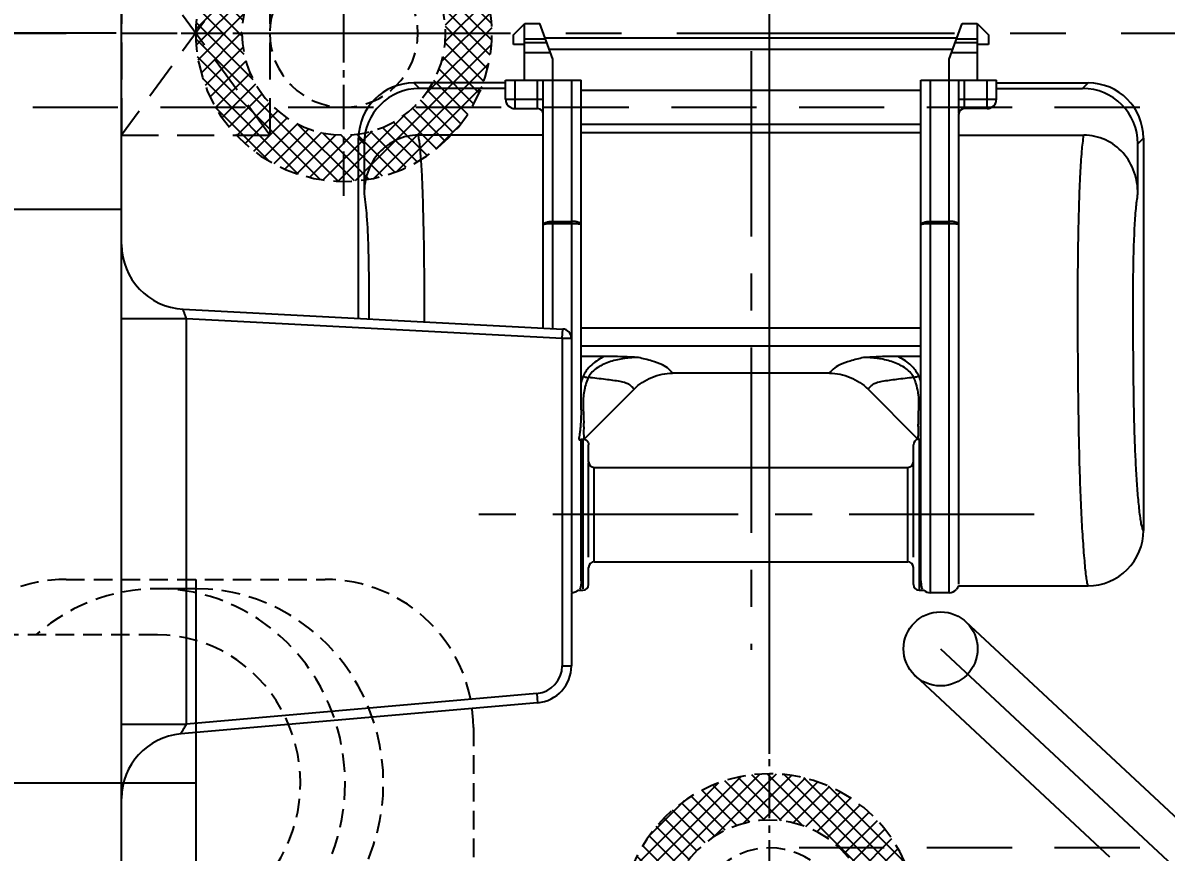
# Model space of a CAD drawing. Header units: millimetres. Extents: x 25970 to 27273, y -22508 to -21586.
# Drawn here: x 26933.6 to 26995.4, y -21785 to -21740.2 of the extents above; entities that cross this region are included whole.
import ezdxf

# ---------------------------------------------------------------- set-up
doc = ezdxf.new("R2010")
doc.units = ezdxf.units.MM
doc.header["$LTSCALE"] = 8
for name, pattern in [('ACAD_ISO08W100', [36, 24, -3, 6, -3]), ('CENTER', [2, 1.25, -0.25, 0.25, -0.25]), ('CENTER2', [1.125, 0.75, -0.125, 0.125, -0.125]), ('HIDDEN', [0.375, 0.25, -0.125]), ('HIDDEN2', [0.1875, 0.125, -0.0625])]:
    doc.linetypes.add(name, pattern=pattern)
doc.layers.get('DEFPOINTS').update_dxf_attribs({"color": 6})
for name, color, linetype in [('Cav-cor', 30, 'Continuous'), ('CL', 1, 'Continuous'), ('PIN', 5, 'Continuous'), ('WT', 4, 'Continuous')]:
    doc.layers.add(name, color=color, linetype=linetype)
doc.layers.add('dim', color=3, linetype='Continuous', lineweight=15)
doc.styles.get("Standard").update_dxf_attribs({"font": 'txt.shx', "width": 0.8, "bigfont": 'chineset.shx'})
doc.dimstyles.new('ISO-25', dxfattribs={"dimtxt": 5, "dimasz": 4, "dimexe": 0.3, "dimexo": 0.3, "dimtad": 0, "dimzin": 1, "dimdsep": 46, "dimtxsty": 'Standard', "dimcen": 0, "dimclrd": 3, "dimclre": 3, "dimclrt": 3, "dimazin": 0, "dimtfac": 1, "dimtofl": 0, "dimtmove": 0, "dimatfit": 0, "dimfxl": 0, "dimarcsym": 0})

# ---------------------------------------------------------------- blocks, each defined once
blk = doc.blocks.new('20160817.185342')
at = {"layer": 'CL', "linetype": 'ACAD_ISO08W100', "ltscale": 0.5}
for p, q in [((0, -11), (0, 11)), ((0, 0), (40.155, 0))]:
    blk.add_line(p, q, dxfattribs=at)
at = {"layer": 'PIN'}
for p, q in [((0, 10.5), (2.071, 10.5)), ((20.729, 8), (38.085, 8)), ((20.729, -8), (38.085, -8)), ((0, -10.5), (2.071, -10.5))]:
    blk.add_line(p, q, dxfattribs=at)
at = {"layer": 'PIN', "linetype": 'HIDDEN2'}
for p, q in [((2.071, 8), (20.729, 8)), ((2.071, -8), (20.729, -8))]:
    blk.add_line(p, q, dxfattribs=at)
at = {"layer": 'PIN'}
blk.add_circle((40.155, 0), 2, dxfattribs=at)
at = {"layer": 'PIN', "linetype": 'HIDDEN2'}
for centre, major_axis, start_param, end_param in [((2.071, 0), (0, 10.5), 5.578638, 10.129325), ((0, 0), (0.004, -10.5), 3.141236, 6.282829), ((2.071, 0), (0, 8), 0, 3.141593)]:
    blk.add_ellipse(centre, major_axis=major_axis, ratio=0.965926, start_param=start_param, end_param=end_param, dxfattribs=at)
at = {"layer": 'PIN'}
for centre, major_axis, ratio, start_param, end_param in [((20.729, 0), (-8.282, 0), 0.965926, 4.712389, 7.853982), ((38.085, 0), (0, 8), 0.965926, 0, 3.141593), ((38.085, 0), (-8, 0), 1, 1.570796, 4.712389)]:
    blk.add_ellipse(centre, major_axis=major_axis, ratio=ratio, start_param=start_param, end_param=end_param, dxfattribs=at)
blk = doc.blocks.new('20150513.114820')
at = {"layer": 'WT', "linetype": 'Continuous'}
h = blk.add_hatch(dxfattribs=at)
h.set_pattern_fill('ANSI37', color=125, scale=5, angle=270, style=0)
h.set_pattern_definition([(315, (23425.0146, -23957.4168), (0.441941738, 0.441941738), []), (45, (23425.0146, -23957.4168), (-0.441941738, 0.441941738), [])])
h.paths.add_polyline_path([(8, 0), (5.5, 0, 1), (-5.5, 0), (-8, 0, -1)])
h.paths.add_polyline_path([(-8, 0), (-5.5, 0, 0.414214), (0, -5.5, 0.414214), (5.5, 0), (8, 0, -0.414214), (0, -8, -0.414214)])
at = {"layer": 'WT', "color": 125, "linetype": 'CENTER2', "ltscale": 0.4}
for p, q in [((0, 8.788), (0, -8.788)), ((8.788, 0), (-8.788, 0))]:
    blk.add_line(p, q, dxfattribs=at)
at = {"layer": 'WT', "color": 125, "linetype": 'HIDDEN2'}
for radius in [8, 5.5, 4]:
    blk.add_circle((0, 0), radius, dxfattribs=at)
blk = doc.blocks.new('*D27308')
at = {"layer": 'DEFPOINTS', "color": 0}
for p in [(26901.699, -21740.733), (26938.984, -21740.733), (26949.984, -21975.733)]:
    blk.add_point(p, dxfattribs=at)
at = {"layer": 'dim', "color": 3, "lineweight": -2}
for p, q in [((26938.684, -21740.733), (26901.399, -21740.733)), ((26901.699, -21744.733), (26901.699, -21848.274)), ((26901.699, -21971.733), (26901.699, -21868.191)), ((26949.684, -21975.733), (26901.399, -21975.733))]:
    blk.add_line(p, q, dxfattribs=at)
at = {"layer": 'dim', "color": 3}
for points in [[(26902.366, -21744.733), (26901.032, -21744.733), (26901.699, -21740.733)], [(26901.032, -21971.733), (26902.366, -21971.733), (26901.699, -21975.733)]]:
    blk.add_solid(points, dxfattribs=at)
at = {"layer": 'dim', "color": 3, "insert": (26901.699, -21858.233), "char_height": 5, "attachment_point": 5, "rotation": 90}
blk.add_mtext('235.00', dxfattribs=at)
blk = doc.blocks.new('20150513.114825')
at = {"layer": 'WT', "color": 125, "linetype": 'HIDDEN'}
for p, q in [((-5.5, 8), (5.5, 8)), ((5.5, 8), (-5.5, 0)), ((-5.5, 8), (5.5, 0)), ((-5.5, 0), (-5.5, 8)), ((5.5, 0), (5.5, 8)), ((-5.5, 0), (5.5, 0))]:
    blk.add_line(p, q, dxfattribs=at)
blk = doc.blocks.new('*D27310')
at = {"layer": 'DEFPOINTS', "color": 0}
for p in [(26950.984, -21707.484), (26938.984, -21726.733), (26950.984, -21740.733)]:
    blk.add_point(p, dxfattribs=at)
at = {"layer": 'dim', "color": 3, "lineweight": -2}
for p, q in [((26938.984, -21726.433), (26938.984, -21707.184)), ((26950.984, -21740.433), (26950.984, -21707.184)), ((26934.984, -21707.484), (26930.984, -21707.484)), ((26954.984, -21707.484), (26958.984, -21707.484))]:
    blk.add_line(p, q, dxfattribs=at)
at = {"layer": 'dim', "color": 3}
for points in [[(26934.984, -21708.151), (26934.984, -21706.818), (26938.984, -21707.484)], [(26954.984, -21706.818), (26954.984, -21708.151), (26950.984, -21707.484)]]:
    blk.add_solid(points, dxfattribs=at)
at = {"layer": 'dim', "color": 3, "insert": (26966.276, -21707.484), "char_height": 5, "attachment_point": 5}
blk.add_mtext('12.00', dxfattribs=at)
blk = doc.blocks.new('*D27311')
at = {"layer": 'DEFPOINTS', "color": 0}
for p in [(26938.984, -21697.856), (26938.984, -21746.233), (26973.984, -21779.944)]:
    blk.add_point(p, dxfattribs=at)
at = {"layer": 'dim', "color": 3, "lineweight": -2}
for p, q in [((26938.984, -21745.933), (26938.984, -21697.556)), ((26942.984, -21697.856), (26948.526, -21697.856)), ((26969.984, -21697.856), (26964.442, -21697.856)), ((26973.984, -21779.644), (26973.984, -21697.556))]:
    blk.add_line(p, q, dxfattribs=at)
at = {"layer": 'dim', "color": 3}
for points in [[(26942.984, -21697.189), (26942.984, -21698.523), (26938.984, -21697.856)], [(26969.984, -21698.523), (26969.984, -21697.189), (26973.984, -21697.856)]]:
    blk.add_solid(points, dxfattribs=at)
at = {"layer": 'dim', "color": 3, "insert": (26956.484, -21697.856), "char_height": 5, "attachment_point": 5}
blk.add_mtext('35.00', dxfattribs=at)

msp = doc.modelspace()

# ---------------------------------------------------------------- linework, layer by layer
msp.add_line((26903.797, -21750.233), (26938.984, -21750.233))
at = {"linetype": 'HIDDEN2'}
msp.add_lwpolyline([(26949.984, -21810.233), (26935.984, -21810.233, -0.414214), (26927.984, -21802.233), (26927.984, -21778.233, -0.414214), (26935.984, -21770.233), (26949.984, -21770.233, -0.414214), (26957.984, -21778.233), (26957.984, -21802.233, -0.414214)], format="xyb", close=True, dxfattribs=at)
at = {"layer": 'Cav-cor', "color": 241}
for p, q in [((26938.984, -21964.733), (26938.984, -21726.733)), ((26960.152, -21740.825), (26960.764, -21740.213)), ((26960.744, -21743.273), (26960.744, -21740.233)), ((26960.764, -21740.213), (26961.58, -21740.213)), ((26962.274, -21742.14), (26961.58, -21740.213)), ((26983.694, -21742.14), (26984.388, -21740.213)), ((26984.388, -21740.213), (26985.204, -21740.213)), ((26985.204, -21740.213), (26985.816, -21740.825)), ((26985.224, -21743.273), (26985.224, -21740.213)), ((26960.152, -21741.335), (26960.152, -21740.825)), ((26960.744, -21741.029), (26961.874, -21741.029)), ((26961.854, -21740.974), (26984.114, -21740.974)), ((26984.094, -21741.029), (26985.224, -21741.029)), ((26985.816, -21740.825), (26985.816, -21741.335)), ((26960.744, -21741.335), (26960.152, -21741.335)), ((26960.744, -21741.233), (26961.948, -21741.233)), ((26983.884, -21741.612), (26962.084, -21741.612)), ((26984.021, -21741.233), (26985.224, -21741.233)), ((26985.816, -21741.335), (26985.224, -21741.335)), ((26962.149, -21741.793), (26960.744, -21741.793)), ((26962.274, -21756.68), (26962.274, -21742.14)), ((26983.694, -21770.957), (26983.694, -21742.14)), ((26985.224, -21741.793), (26983.819, -21741.793)), ((26954.773, -21743.416), (26955.074, -21743.717)), ((26959.724, -21743.416), (26954.773, -21743.416)), ((26959.724, -21744.293), (26959.724, -21743.273)), ((26959.724, -21743.273), (26963.804, -21743.273)), ((26960.234, -21744.803), (26960.234, -21743.273)), ((26961.458, -21744.778), (26961.458, -21743.273)), ((26961.764, -21745.069), (26961.764, -21743.273)), ((26963.294, -21743.273), (26963.284, -21770.914)), ((26963.804, -21761.08), (26963.804, -21743.273)), ((26982.164, -21761.936), (26982.164, -21743.273)), ((26982.164, -21743.273), (26986.244, -21743.273)), ((26982.674, -21770.957), (26982.674, -21743.273)), ((26984.204, -21745.069), (26984.204, -21743.273)), ((26984.51, -21744.778), (26984.51, -21743.273)), ((26985.734, -21744.803), (26985.734, -21743.273)), ((26986.244, -21744.293), (26986.244, -21743.273)), ((26986.244, -21743.416), (26991.196, -21743.416)), ((26990.895, -21743.717), (26991.196, -21743.416)), ((26959.724, -21743.717), (26955.074, -21743.717)), ((26982.164, -21743.832), (26963.804, -21743.832)), ((26986.244, -21743.717), (26990.895, -21743.717)), ((26959.724, -21744.293), (26961.764, -21744.293)), ((26960.234, -21744.803), (26961.458, -21744.803)), ((26984.204, -21744.293), (26986.244, -21744.293)), ((26985.734, -21744.803), (26984.51, -21744.803)), ((26961.764, -21756.653), (26961.764, -21745.109)), ((26984.204, -21770.496), (26984.204, -21745.109)), ((26982.164, -21745.654), (26963.804, -21745.654)), ((26951.784, -21756.13), (26951.784, -21746.405)), ((26951.784, -21746.405), (26952.085, -21746.706)), ((26952.085, -21746.706), (26952.085, -21749.408)), ((26961.764, -21746.237), (26955.002, -21746.237)), ((26982.164, -21746.107), (26963.804, -21746.107)), ((26984.204, -21746.237), (26990.966, -21746.237)), ((26993.883, -21746.706), (26994.184, -21746.405)), ((26993.883, -21749.408), (26993.883, -21746.706)), ((26994.184, -21746.405), (26994.184, -21767.587)), ((26962.274, -21750.896), (26963.294, -21750.896)), ((26962.274, -21751.005), (26963.294, -21751.005)), ((26982.674, -21750.896), (26983.694, -21750.896)), ((26982.674, -21751.005), (26983.694, -21751.005)), ((26942.301, -21755.633), (26962.81, -21756.708)), ((26938.984, -21756.143), (26942.484, -21756.143)), ((26942.484, -21778.05), (26942.484, -21756.143)), ((26942.484, -21756.143), (26962.784, -21757.207)), ((26962.784, -21757.207), (26962.81, -21756.708)), ((26962.784, -21757.207), (26962.784, -21774.9)), ((26962.784, -21757.207), (26963.284, -21757.207)), ((26982.164, -21756.669), (26963.804, -21756.669)), ((26982.164, -21757.63), (26963.804, -21757.63)), ((26965.076, -21758.186), (26963.804, -21758.186)), ((26982.164, -21758.186), (26980.891, -21758.186)), ((26977.217, -21759.098), (26968.751, -21759.098)), ((26963.964, -21762.658), (26966.663, -21759.959)), ((26982.004, -21762.658), (26979.305, -21759.959)), ((26963.847, -21762.662), (26963.906, -21762.656)), ((26963.906, -21762.656), (26963.906, -21770.745)), ((26982.012, -21762.666), (26982.021, -21762.509)), ((26982.062, -21762.656), (26982.062, -21770.752)), ((26982.062, -21762.656), (26982.109, -21762.661)), ((26982.109, -21762.661), (26982.166, -21762.667)), ((26982.164, -21770.314), (26982.164, -21762.677)), ((26982.166, -21762.667), (26982.166, -21762.4)), ((26963.804, -21770.314), (26963.804, -21762.784)), ((26964.212, -21763.877), (26964.212, -21762.958)), ((26981.756, -21763.877), (26981.756, -21762.959)), ((26964.212, -21769.039), (26964.212, -21763.94)), ((26981.756, -21769.039), (26981.756, -21763.94)), ((26964.518, -21769.283), (26964.518, -21764.183)), ((26964.518, -21764.183), (26981.45, -21764.183)), ((26981.45, -21769.283), (26981.45, -21764.183)), ((26964.518, -21769.283), (26981.45, -21769.283)), ((26964.212, -21770.507), (26964.212, -21769.589)), ((26981.756, -21770.507), (26981.756, -21769.589)), ((26984.187, -21770.576), (26991.196, -21770.576)), ((26963.284, -21770.957), (26963.284, -21774.9)), ((26963.648, -21770.813), (26963.906, -21770.813)), ((26982.062, -21770.813), (26982.32, -21770.813)), ((26983.694, -21770.957), (26982.674, -21770.957)), ((26998.252, -21785.249), (26984.587, -21772.519)), ((26983.224, -21773.983), (26997.984, -21787.733)), ((26962.784, -21774.9), (26963.284, -21774.9)), ((26992.366, -21785.233), (26981.861, -21775.446)), ((26961.458, -21776.892), (26942.179, -21778.579)), ((26961.415, -21776.394), (26942.484, -21778.05)), ((26961.415, -21776.394), (26961.458, -21776.892)), ((26938.984, -21778.05), (26942.484, -21778.05))]:
    msp.add_line(p, q, dxfattribs=at)
msp.add_circle((26983.224, -21773.983), 2, dxfattribs=at)
for centre, radius, start, end in [((26960.234, -21744.293), 0.51, 180, 270), ((26961.458, -21745.109), 0.306, 0, 90), ((26984.51, -21745.109), 0.306, 90, 180), ((26985.734, -21744.293), 0.51, 270, 0), ((26942.484, -21752.138), 3.5, 180, 267), ((26962.784, -21757.207), 0.5, 0, 87), ((26980.651, -21759.837), 1.513, 22.37659, 32.27236), ((26979.042, -21760.58), 3.005, 17.58693, 24.68996), ((26956.016, -21761.895), 7.93, 359.2839, 0.71387), ((26877.498, -21762.381), 104.668, 359.98956, 0.16597), ((26970.433, -21763.777), 6.842, 170.23334, 170.73215), ((26963.349, -21757.932), 4.756, 275.52658, 276.01605), ((26982.062, -21762.959), 0.306, 100.88032, 180), ((26977.767, -21762.267), 4.261, 356.74711, 358.01814), ((26964.518, -21763.877), 0.306, 180, 270), ((26981.45, -21763.877), 0.306, 270, 0), ((26991.198, -21767.59), 2.986, 269.95244, 0.05092), ((26964.518, -21769.589), 0.306, 90, 180), ((26981.45, -21769.589), 0.306, 0, 90), ((26963.906, -21770.507), 0.306, 270, 0), ((26982.062, -21770.507), 0.306, 180, 270), ((26983.693, -21770.449), 0.508, 270.05321, 320.20803), ((26982.675, -21770.45), 0.507, 225.64961, 269.96339), ((26961.284, -21774.9), 1.5, 275, 0), ((26961.284, -21774.9), 2, 275, 0), ((26942.484, -21782.066), 3.5, 95, 180)]:
    msp.add_arc(centre, radius, start, end, dxfattribs=at)
for centre, major_axis, start_param, end_param in [((26954.796, -21746.428), (2.137, -2.137), 2.359993, 3.923193), ((26991.173, -21746.428), (2.137, 2.137), -0.7816, 0.7816), ((26955.097, -21746.729), (2.137, -2.137), 2.359993, 3.923193), ((26990.872, -21746.729), (2.137, 2.137), -0.7816, 0.7816)]:
    msp.add_ellipse(centre, major_axis=major_axis, ratio=0.992433, start_param=start_param, end_param=end_param, dxfattribs=at)
for points, knots in [([(26955.002, -21746.237), (26954.605, -21746.237), (26953.8, -21746.411), (26952.821, -21747.148), (26952.211, -21748.207), (26952.085, -21749.011), (26952.085, -21749.408)], [0, 0, 0, 0, 0.249778, 0.499593, 0.749639, 1, 1, 1, 1]), ([(26955.002, -21746.237), (26955.039, -21746.458), (26955.102, -21746.977), (26955.17, -21747.871), (26955.224, -21748.983), (26955.283, -21750.787), (26955.325, -21753.253), (26955.331, -21755.28), (26955.329, -21756.316)], [0, 0, 0, 0, 0.066506, 0.155277, 0.266755, 0.397439, 0.691926, 1, 1, 1, 1]), ([(26991.196, -21770.576), (26991.186, -21770.557), (26991.168, -21770.505), (26991.135, -21770.358), (26991.096, -21770.095), (26991.051, -21769.697), (26991.005, -21769.199), (26990.958, -21768.619), (26990.912, -21767.972), (26990.868, -21767.269), (26990.813, -21766.236), (26990.758, -21764.843), (26990.712, -21763.075), (26990.678, -21761.218), (26990.657, -21759.314), (26990.642, -21757.39), (26990.635, -21754.83), (26990.654, -21752.318), (26990.71, -21749.935), (26990.767, -21748.421), (26990.842, -21747.213), (26990.919, -21746.522), (26990.966, -21746.237)], [0, 0, 0, 0, 0.00264, 0.006634, 0.018569, 0.035285, 0.056048, 0.08013, 0.106901, 0.135871, 0.166812, 0.234173, 0.307543, 0.38441, 0.462837, 0.541868, 0.621192, 0.777993, 0.850991, 0.914548, 0.964479, 1, 1, 1, 1]), ([(26993.883, -21749.408), (26993.883, -21749.011), (26993.757, -21748.207), (26993.147, -21747.148), (26992.168, -21746.412), (26991.363, -21746.237), (26990.966, -21746.237)], [0, 0, 0, 0, 0.250361, 0.500408, 0.750221, 1, 1, 1, 1]), ([(26952.085, -21749.408), (26952.15, -21749.804), (26952.243, -21750.769), (26952.31, -21752.371), (26952.339, -21754.223), (26952.342, -21755.509), (26952.34, -21756.159)], [0, 0, 0, 0, 0.178178, 0.429431, 0.711689, 1, 1, 1, 1]), ([(26994.184, -21767.587), (26994.171, -21767.574), (26994.149, -21767.533), (26994.106, -21767.413), (26994.061, -21767.197), (26994.011, -21766.877), (26993.964, -21766.487), (26993.919, -21766.046), (26993.877, -21765.563), (26993.838, -21765.045), (26993.789, -21764.294), (26993.738, -21763.288), (26993.697, -21762.02), (26993.668, -21760.696), (26993.649, -21759.343), (26993.637, -21757.978), (26993.625, -21756.149), (26993.628, -21753.907), (26993.671, -21751.767), (26993.768, -21750.283), (26993.841, -21749.667), (26993.883, -21749.407)], [0, 0, 0, 0, 0.00303, 0.007576, 0.020975, 0.039154, 0.060966, 0.08553, 0.112231, 0.140736, 0.170935, 0.236148, 0.306522, 0.379696, 0.454157, 0.529169, 0.604456, 0.755131, 0.898132, 0.95663, 1, 1, 1, 1]), ([(26961.764, -21751.071), (26961.764, -21751.045), (26961.796, -21751.004), (26961.853, -21750.971), (26961.945, -21750.933), (26962.087, -21750.904), (26962.209, -21750.896), (26962.274, -21750.896)], [0, 0, 0, 0, 0.136769, 0.235495, 0.356637, 0.655518, 1, 1, 1, 1]), ([(26961.764, -21751.071), (26961.764, -21751.066), (26961.779, -21751.054), (26961.827, -21751.037), (26961.932, -21751.02), (26962.088, -21751.008), (26962.209, -21751.005), (26962.274, -21751.005)], [0, 0, 0, 0, 0.031239, 0.091781, 0.307651, 0.625902, 1, 1, 1, 1]), ([(26963.804, -21751.071), (26963.804, -21751.045), (26963.772, -21751.004), (26963.715, -21750.971), (26963.624, -21750.933), (26963.481, -21750.904), (26963.359, -21750.896), (26963.294, -21750.896)], [0, 0, 0, 0, 0.136769, 0.235495, 0.356637, 0.655518, 1, 1, 1, 1]), ([(26963.294, -21751.005), (26963.359, -21751.005), (26963.48, -21751.008), (26963.636, -21751.02), (26963.741, -21751.037), (26963.79, -21751.054), (26963.804, -21751.066), (26963.804, -21751.071)], [0, 0, 0, 0, 0.374098, 0.692349, 0.908219, 0.968761, 1, 1, 1, 1]), ([(26982.164, -21751.071), (26982.164, -21751.045), (26982.196, -21751.004), (26982.253, -21750.971), (26982.345, -21750.933), (26982.487, -21750.904), (26982.609, -21750.896), (26982.674, -21750.896)], [0, 0, 0, 0, 0.136769, 0.235495, 0.356637, 0.655518, 1, 1, 1, 1]), ([(26982.164, -21751.071), (26982.164, -21751.066), (26982.179, -21751.054), (26982.227, -21751.037), (26982.332, -21751.02), (26982.488, -21751.008), (26982.609, -21751.005), (26982.674, -21751.005)], [0, 0, 0, 0, 0.031239, 0.091781, 0.307651, 0.625902, 1, 1, 1, 1]), ([(26984.204, -21751.071), (26984.204, -21751.045), (26984.172, -21751.004), (26984.115, -21750.971), (26984.024, -21750.933), (26983.881, -21750.904), (26983.759, -21750.896), (26983.694, -21750.896)], [0, 0, 0, 0, 0.136769, 0.235495, 0.356637, 0.655518, 1, 1, 1, 1]), ([(26983.694, -21751.005), (26983.759, -21751.005), (26983.88, -21751.008), (26984.036, -21751.02), (26984.141, -21751.037), (26984.19, -21751.054), (26984.204, -21751.066), (26984.204, -21751.071)], [0, 0, 0, 0, 0.374099, 0.692349, 0.90822, 0.968759, 1, 1, 1, 1]), ([(26942.484, -21756.143), (26942.462, -21756.08), (26942.428, -21755.989), (26942.386, -21755.871), (26942.359, -21755.794), (26942.335, -21755.729), (26942.321, -21755.687), (26942.309, -21755.657), (26942.307, -21755.648), (26942.298, -21755.63), (26942.301, -21755.633)], [0, 0, 0, 0, 0.369833, 0.540121, 0.692543, 0.820611, 0.917979, 0.953379, 0.979109, 1, 1, 1, 1]), ([(26965.076, -21758.186), (26964.988, -21758.227), (26964.647, -21758.403), (26964.333, -21758.647), (26964.153, -21758.87)], [0, 0, 0, 0, 0.253188, 1, 1, 1, 1]), ([(26966.909, -21758.249), (26966.653, -21758.246), (26966.141, -21758.278), (26965.514, -21758.416), (26965.033, -21758.598), (26964.593, -21758.832), (26964.296, -21759.101), (26964.196, -21759.325)], [0, 0, 0, 0, 0.252323, 0.504924, 0.631441, 0.757732, 1, 1, 1, 1]), ([(26966.909, -21758.249), (26966.759, -21758.241), (26966.149, -21758.209), (26965.538, -21758.186), (26965.076, -21758.186)], [0, 0, 0, 0, 0.245182, 1, 1, 1, 1]), ([(26968.752, -21759.098), (26968.691, -21759.016), (26968.532, -21758.832), (26968.145, -21758.609), (26967.588, -21758.418), (26967.153, -21758.306), (26966.909, -21758.249)], [0, 0, 0, 0, 0.147947, 0.349065, 0.636958, 1, 1, 1, 1]), ([(26979.059, -21758.249), (26978.815, -21758.306), (26978.38, -21758.418), (26977.823, -21758.609), (26977.437, -21758.832), (26977.278, -21759.017), (26977.216, -21759.098)], [0, 0, 0, 0, 0.363059, 0.650966, 0.852092, 1, 1, 1, 1]), ([(26980.891, -21758.186), (26980.736, -21758.186), (26980.124, -21758.194), (26979.514, -21758.224), (26979.059, -21758.249)], [0, 0, 0, 0, 0.255034, 1, 1, 1, 1]), ([(26981.772, -21759.325), (26981.672, -21759.101), (26981.375, -21758.832), (26980.935, -21758.598), (26980.455, -21758.415), (26979.827, -21758.278), (26979.315, -21758.246), (26979.059, -21758.249)], [0, 0, 0, 0, 0.242323, 0.368622, 0.495126, 0.747687, 1, 1, 1, 1]), ([(26981.751, -21758.795), (26981.693, -21758.73), (26981.439, -21758.483), (26981.132, -21758.297), (26980.892, -21758.186)], [0, 0, 0, 0, 0.247919, 1, 1, 1, 1]), ([(26964.153, -21758.87), (26964.128, -21758.901), (26964.037, -21759.022), (26963.962, -21759.157), (26963.919, -21759.261)], [0, 0, 0, 0, 0.255041, 1, 1, 1, 1]), ([(26963.919, -21759.261), (26963.908, -21759.288), (26963.867, -21759.392), (26963.829, -21759.498), (26963.804, -21759.578)], [0, 0, 0, 0, 0.254512, 1, 1, 1, 1]), ([(26963.919, -21759.261), (26963.935, -21759.268), (26963.998, -21759.29), (26964.062, -21759.307), (26964.111, -21759.316)], [0, 0, 0, 0, 0.262796, 1, 1, 1, 1]), ([(26964.196, -21759.325), (26964.178, -21759.363), (26964.113, -21759.514), (26964.06, -21759.67), (26964.028, -21759.787)], [0, 0, 0, 0, 0.258098, 1, 1, 1, 1]), ([(26964.111, -21759.316), (26964.118, -21759.317), (26964.146, -21759.321), (26964.175, -21759.324), (26964.196, -21759.325)], [0, 0, 0, 0, 0.26335, 1, 1, 1, 1]), ([(26966.663, -21759.959), (26966.633, -21759.918), (26966.563, -21759.831), (26966.419, -21759.707), (26966.195, -21759.61), (26965.757, -21759.513), (26965.08, -21759.424), (26964.506, -21759.36), (26964.196, -21759.325)], [0, 0, 0, 0, 0.058837, 0.127081, 0.216145, 0.335491, 0.641889, 1, 1, 1, 1]), ([(26966.663, -21759.959), (26966.934, -21759.688), (26967.592, -21759.248), (26968.367, -21759.098), (26968.751, -21759.098)], [0, 0, 0, 0, 0.49996, 1, 1, 1, 1]), ([(26977.217, -21759.098), (26977.601, -21759.098), (26978.377, -21759.248), (26979.034, -21759.688), (26979.305, -21759.959)], [0, 0, 0, 0, 0.50004, 1, 1, 1, 1]), ([(26981.772, -21759.325), (26981.463, -21759.36), (26980.888, -21759.424), (26980.211, -21759.513), (26979.773, -21759.61), (26979.549, -21759.707), (26979.405, -21759.831), (26979.336, -21759.918), (26979.305, -21759.959)], [0, 0, 0, 0, 0.358111, 0.664508, 0.783855, 0.872918, 0.941163, 1, 1, 1, 1]), ([(26981.857, -21759.316), (26981.85, -21759.317), (26981.822, -21759.321), (26981.793, -21759.324), (26981.772, -21759.325)], [0, 0, 0, 0, 0.263351, 1, 1, 1, 1]), ([(26982.049, -21759.261), (26982.033, -21759.268), (26981.97, -21759.29), (26981.906, -21759.307), (26981.857, -21759.316)], [0, 0, 0, 0, 0.262802, 1, 1, 1, 1]), ([(26982.029, -21760.263), (26982.024, -21760.215), (26981.998, -21760.016), (26981.953, -21759.818), (26981.907, -21759.672)], [0, 0, 0, 0, 0.237626, 1, 1, 1, 1]), ([(26982.164, -21759.578), (26982.156, -21759.552), (26982.121, -21759.445), (26982.082, -21759.34), (26982.049, -21759.261)], [0, 0, 0, 0, 0.245351, 1, 1, 1, 1]), ([(26963.94, -21760.259), (26963.936, -21760.295), (26963.923, -21760.435), (26963.919, -21760.576), (26963.918, -21760.681)], [0, 0, 0, 0, 0.259254, 1, 1, 1, 1]), ([(26964.028, -21759.787), (26964.017, -21759.828), (26963.978, -21759.983), (26963.953, -21760.141), (26963.94, -21760.259)], [0, 0, 0, 0, 0.260418, 1, 1, 1, 1]), ([(26982.045, -21761.028), (26982.047, -21760.968), (26982.053, -21760.713), (26982.049, -21760.457), (26982.029, -21760.263)], [0, 0, 0, 0, 0.234864, 1, 1, 1, 1]), ([(26963.918, -21760.681), (26963.917, -21760.783), (26963.925, -21761.156), (26963.942, -21761.527), (26963.946, -21761.796)], [0, 0, 0, 0, 0.276761, 1, 1, 1, 1]), ([(26963.804, -21761.08), (26963.804, -21761.15), (26963.801, -21761.408), (26963.791, -21761.667), (26963.779, -21761.856)], [0, 0, 0, 0, 0.26752, 1, 1, 1, 1]), ([(26982.023, -21761.993), (26982.022, -21761.923), (26982.023, -21761.601), (26982.037, -21761.279), (26982.045, -21761.028)], [0, 0, 0, 0, 0.218674, 1, 1, 1, 1]), ([(26963.779, -21761.856), (26963.777, -21761.885), (26963.769, -21761.993), (26963.76, -21762.101), (26963.752, -21762.181)], [0, 0, 0, 0, 0.264547, 1, 1, 1, 1]), ([(26963.946, -21761.994), (26963.944, -21762.122), (26963.934, -21762.346), (26963.951, -21762.569), (26963.956, -21762.666)], [0, 0, 0, 0, 0.56892, 1, 1, 1, 1]), ([(26982.026, -21762.414), (26982.027, -21762.384), (26982.03, -21762.244), (26982.024, -21762.103), (26982.023, -21761.993)], [0, 0, 0, 0, 0.217945, 1, 1, 1, 1]), ([(26982.165, -21762.078), (26982.165, -21762.048), (26982.165, -21761.92), (26982.164, -21761.792), (26982.164, -21761.693)], [0, 0, 0, 0, 0.231746, 1, 1, 1, 1]), ([(26963.68, -21762.675), (26963.692, -21762.675), (26963.734, -21762.673), (26963.776, -21762.669), (26963.807, -21762.666)], [0, 0, 0, 0, 0.282944, 1, 1, 1, 1]), ([(26963.68, -21762.675), (26963.693, -21762.679), (26963.737, -21762.693), (26963.782, -21762.721), (26963.796, -21762.75)], [0, 0, 0, 0, 0.303136, 1, 1, 1, 1]), ([(26963.752, -21762.181), (26963.747, -21762.222), (26963.731, -21762.368), (26963.707, -21762.513), (26963.69, -21762.617)], [0, 0, 0, 0, 0.282491, 1, 1, 1, 1]), ([(26963.906, -21762.656), (26963.909, -21762.656), (26963.921, -21762.655), (26963.932, -21762.655), (26963.941, -21762.655)], [0, 0, 0, 0, 0.281245, 1, 1, 1, 1]), ([(26982.004, -21762.658), (26982.007, -21762.658), (26982.02, -21762.655), (26982.033, -21762.655), (26982.043, -21762.655)], [0, 0, 0, 0, 0.222996, 1, 1, 1, 1]), ([(26963.804, -21770.314), (26963.804, -21770.405), (26963.797, -21770.552), (26963.765, -21770.702), (26963.735, -21770.752)], [0, 0, 0, 0, 0.608208, 1, 1, 1, 1]), ([(26982.164, -21770.314), (26982.164, -21770.405), (26982.171, -21770.552), (26982.204, -21770.702), (26982.233, -21770.752)], [0, 0, 0, 0, 0.608201, 1, 1, 1, 1]), ([(26942.179, -21778.579), (26942.178, -21778.58), (26942.184, -21778.571), (26942.186, -21778.566), (26942.197, -21778.549), (26942.213, -21778.52), (26942.242, -21778.47), (26942.281, -21778.402), (26942.327, -21778.322), (26942.395, -21778.204), (26942.449, -21778.113), (26942.484, -21778.05)], [0, 0, 0, 0, 0.006024, 0.023759, 0.052608, 0.091702, 0.19628, 0.32883, 0.481378, 0.647383, 1, 1, 1, 1])]:
    msp.add_open_spline(points, degree=3, knots=knots, dxfattribs=at)
for points in [[(26981.93, -21759.03), (26981.877, -21758.946), (26981.817, -21758.868), (26981.751, -21758.795)], [(26963.796, -21762.75), (26963.801, -21762.761), (26963.804, -21762.772), (26963.804, -21762.784)], [(26963.941, -21762.655), (26963.949, -21762.656), (26963.957, -21762.657), (26963.965, -21762.658)], [(26963.964, -21762.658), (26964.01, -21762.667), (26964.055, -21762.687), (26964.092, -21762.715)], [(26964.092, -21762.715), (26964.129, -21762.744), (26964.16, -21762.782), (26964.181, -21762.824)], [(26982.043, -21762.655), (26982.049, -21762.655), (26982.056, -21762.656), (26982.062, -21762.656)], [(26964.181, -21762.824), (26964.201, -21762.866), (26964.212, -21762.914), (26964.212, -21762.96)], [(26984.187, -21770.576), (26984.167, -21770.648), (26984.132, -21770.717), (26984.084, -21770.774)], [(26963.479, -21770.922), (26963.418, -21770.946), (26963.35, -21770.958), (26963.284, -21770.957)], [(26963.648, -21770.813), (26963.6, -21770.859), (26963.542, -21770.897), (26963.479, -21770.922)]]:
    msp.add_open_spline(points, degree=3, dxfattribs=at)
at = {"layer": 'CL', "color": 6, "linetype": 'CENTER'}
for p, q in [((26972.984, -21741.708), (26972.984, -21774.043)), ((26988.286, -21766.733), (26957.682, -21766.733))]:
    msp.add_line(p, q, dxfattribs=at)
at = {"layer": 'WT', "color": 125, "linetype": 'CENTER', "ltscale": 1.5}
msp.add_line((26848.984, -21740.733), (27066.984, -21740.733), dxfattribs=at)
at = {"layer": 'WT', "color": 125, "linetype": 'HIDDEN', "ltscale": 2.3}
for p, q in [((26878.984, -21744.733), (27062.984, -21744.733)), ((27062.984, -21784.733), (26973.984, -21784.733))]:
    msp.add_line(p, q, dxfattribs=at)

# ---------------------------------------------------------------- block references
at = {"layer": 'PIN', "rotation": 180}
msp.add_blockref('20160817.185342', (26942.984, -21781.233), dxfattribs=at)
at = {"layer": 'WT', "xscale": -1, "rotation": 90}
for p in [(26950.984, -21740.733), (26973.984, -21788.733)]:
    msp.add_blockref('20150513.114820', p, dxfattribs=at)
at = {"layer": 'WT', "color": 125, "linetype": 'HIDDEN', "ltscale": 2.3, "rotation": -90}
msp.add_blockref('20150513.114825', (26938.984, -21740.733), dxfattribs=at)

# ---------------------------------------------------------------- dimensions: what is measured, and where the dimension line sits
at = {"layer": 'dim'}
for base, p1, p2, picture, middle in [((26938.984, -21697.856), (26973.984, -21779.944), (26938.984, -21746.233), '*D27311', (26956.484, -21697.856)), ((26950.984, -21707.484), (26938.984, -21726.733), (26950.984, -21740.733), '*D27310', (26966.276, -21707.484))]:
    dim = msp.add_linear_dim(base=base, p1=p1, p2=p2, dimstyle='ISO-25', dxfattribs=at)
    dim.commit()
    dim.dimension.update_dxf_attribs({"geometry": picture, "text_midpoint": middle})
dim = msp.add_linear_dim(base=(26901.699, -21740.733), p1=(26949.984, -21975.733), p2=(26938.984, -21740.733), angle=90, dimstyle='ISO-25', dxfattribs=at)
dim.commit()
dim.dimension.update_dxf_attribs({"geometry": '*D27308', "text_midpoint": (26901.699, -21858.233)})

doc.saveas('drawing.dxf')
